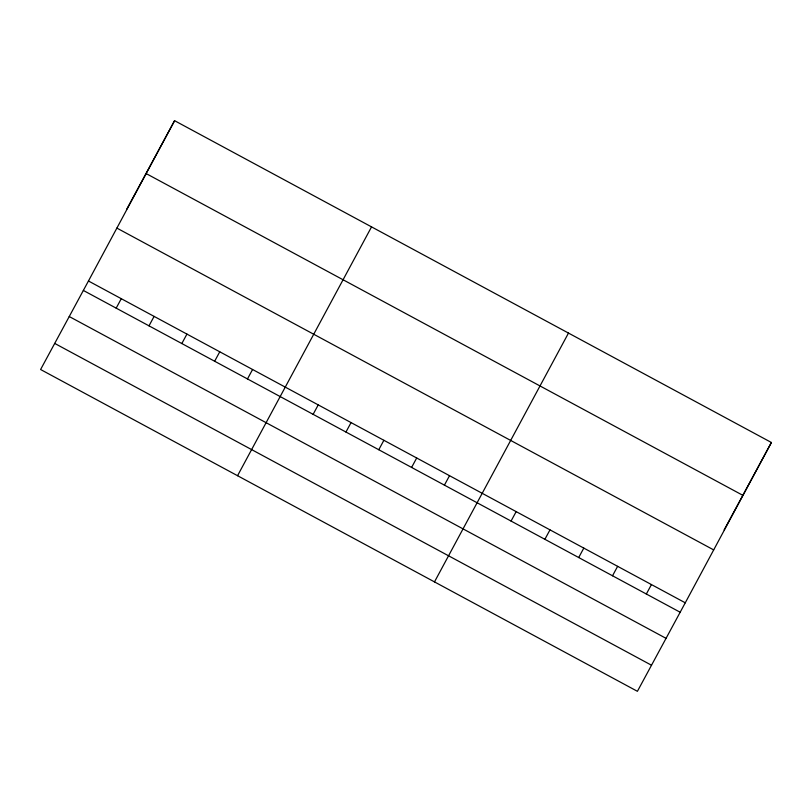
<?xml version="1.0" encoding="UTF-8"?>
<svg xmlns="http://www.w3.org/2000/svg" width="812" height="812" viewBox="0 0 812 812"><rect width="100%" height="100%" fill="white"/><g stroke="black" fill="none" stroke-linecap="round" stroke-linejoin="round"><path stroke-width="1.22" d="M88.457 280.993L174.59 120.683L771.4 442.489L685.267 602.808L637.41 691.316L40.6 369.511L88.457 280.993L685.267 602.808M371.541 226.883L237.551 475.71M568.481 333.072L434.491 581.899M126.733 209.191L174.59 120.683M116.177 308.144L121.282 298.694M149.002 325.835L154.107 316.396M181.827 343.537L186.933 334.097M214.652 361.238L219.758 351.799M247.477 378.94L252.583 369.49M313.127 414.333L318.233 404.894M345.953 432.035L351.058 422.595M378.768 449.736L383.883 440.297M411.593 467.438L416.698 457.998M444.418 485.14L449.523 475.69M511.063 521.071L516.168 511.631M544.882 539.31L549.988 529.86M578.702 557.539L583.808 548.1M612.522 575.779L617.627 566.34M646.342 594.019L651.447 584.569M724.131 529.911L771.4 442.489M146.17 173.585L742.98 495.401M116.877 228.091L713.687 549.907M83.352 290.442L680.162 612.248M69.243 316.528L666.053 638.344M54.708 343.415L651.518 665.231"/></g></svg>
